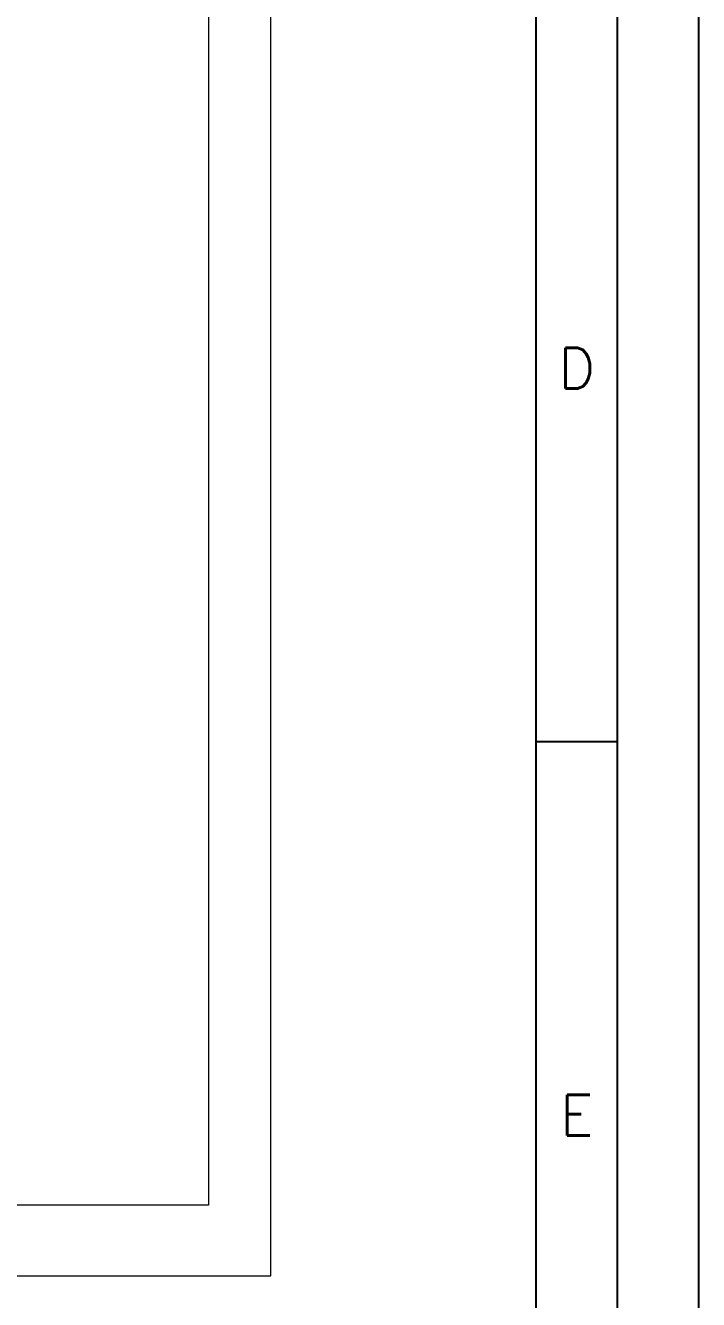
# Model space of a CAD drawing. Header units: millimetres. Extents: x 5687 to 64392, y -1898 to 18483.
# Drawn here: x 61548 to 64392, y 2779 to 8163 of the extents above; entities that cross this region are included whole.
import ezdxf
from ezdxf.enums import TextEntityAlignment as Align

# ---------------------------------------------------------------- set-up
doc = ezdxf.new("R2010")
doc.units = ezdxf.units.MM
doc.header["$LTSCALE"] = 0.3
doc.layers.get('0').update_dxf_attribs({"linetype": 'CONTINUOUS'})
doc.layers.add('CIENKA', color=1, linetype='CONTINUOUS')
doc.layers.add('GRUBA', color=7, linetype='CONTINUOUS')
doc.styles.add('ROMANS', font='romans', dxfattribs={"width": 0.8, "oblique": 10, "height": 2.8})

msp = doc.modelspace()

# ---------------------------------------------------------------- linework, layer by layer
at = {"lineweight": 9}
msp.add_lwpolyline([(52483.6, 16475.4), (52483.6, 2879.3), (62585.2, 2879.3), (62585.2, 16475.4)], close=True, dxfattribs=at)
at = {"color": 251, "lineweight": 9}
msp.add_lwpolyline([(61476.7, 16218.4), (62322.1, 16218.4), (62322.1, 3177.3), (61476.7, 3177.3)], close=True, dxfattribs=at)
at = {"layer": 'CIENKA'}
for p, q in [((64392.4, 18483.5), (64392.4, -1898.1)), ((64049.3, 5135.9), (63706.2, 5135.9))]:
    msp.add_line(p, q, dxfattribs=at)
at = {"layer": 'GRUBA'}
for p, q in [((64049.3, 18140.4), (64049.3, -1555)), ((63706.2, -1211.9), (63706.2, 17797.2))]:
    msp.add_line(p, q, dxfattribs=at)

# ---------------------------------------------------------------- texts
at = {"layer": 'CIENKA', "style": 'ROMANS'}
for s, p in [('D', (63877.7, 6714.3)), ('E', (63877.7, 3557.6))]:
    msp.add_text(s, height=171.6, dxfattribs=at).set_placement(p, align=Align.MIDDLE)

doc.saveas('drawing.dxf')
